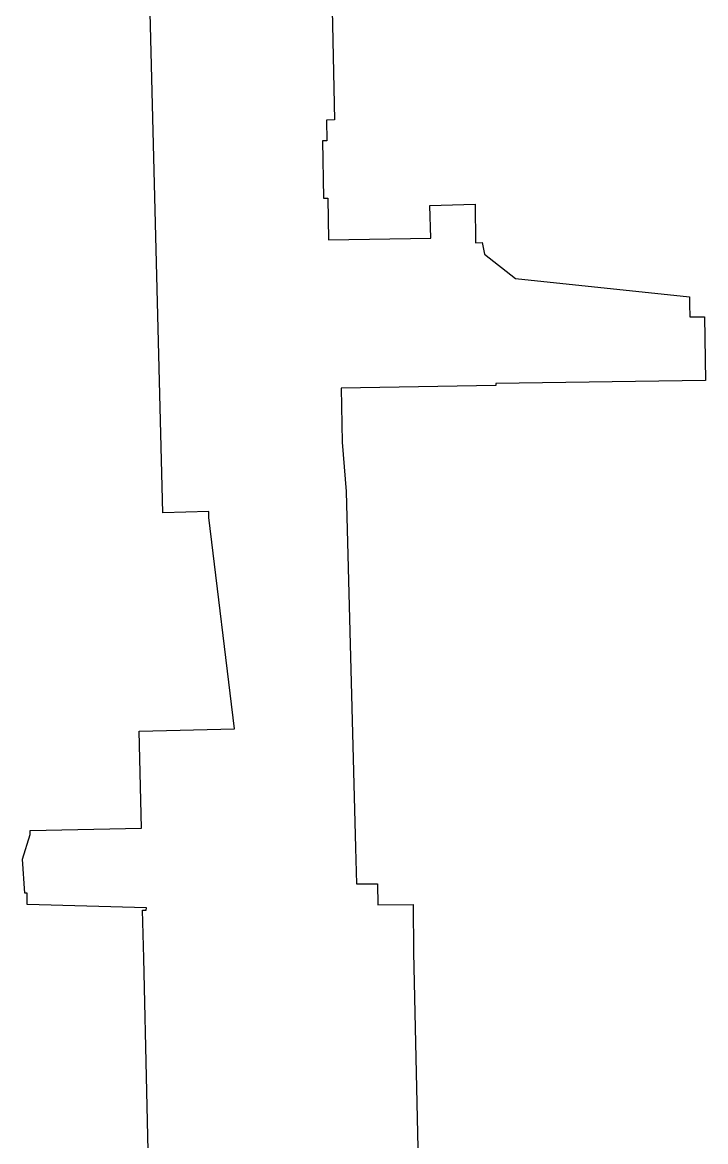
# Model space of a CAD drawing. Header units: metres. Extents: x 17721 to 17912, y 14015 to 15901.
# Drawn here: x 17795.6 to 17908.4, y 14199.6 to 14384.3 of the extents above; entities that cross this region are included whole.
import ezdxf

# ---------------------------------------------------------------- set-up
doc = ezdxf.new("R2010")
doc.units = ezdxf.units.M
doc.layers.add('GC_SITE_BOUNDARY', color=7, linetype='Continuous')
doc.layers.add('GC_TEST_GREEN_ZONE', color=3, linetype='Continuous')

msp = doc.modelspace()

# ---------------------------------------------------------------- linework, layer by layer
at = {"layer": 'GC_SITE_BOUNDARY'}
for points in [[(17846.59, 14393.29), (17846.79, 14383.9), (17847.12, 14368.21), (17845.8, 14368.18), (17845.87, 14364.75), (17845.14, 14364.74), (17845.33, 14355.29), (17846.03, 14355.31), (17846.17, 14348.43), (17863.05, 14348.69), (17862.88, 14354.08), (17870.38, 14354.29), (17870.44, 14347.92), (17871.5, 14347.98), (17871.93, 14346.04), (17877.01, 14342.01), (17905.75, 14338.99), (17905.77, 14337.81), (17905.81, 14335.7), (17908.24, 14335.74), (17908.41, 14325.19), (17873.77, 14324.73), (17873.78, 14324.4), (17848.26, 14323.97), (17848.41, 14315.01), (17849.05, 14306.91), (17850.63, 14248.13), (17850.77, 14242.15), (17854.25, 14242.19), (17854.28, 14238.72), (17860.12, 14238.78), (17860.21, 14230.82), (17861.31, 14181.18)], [(17816.67, 14185.91), (17815.65, 14229.89), (17815.47, 14237.84), (17816.07, 14237.82), (17816.08, 14238.22), (17796.43, 14238.77), (17796.42, 14240.61), (17796.02, 14240.61), (17795.61, 14246.22), (17796.9, 14250.29), (17796.89, 14250.96), (17815.3, 14251.36), (17814.91, 14267.36), (17830.61, 14267.74), (17826.42, 14302.59), (17826.42, 14303.59), (17818.8, 14303.37), (17816.56, 14392.48)]]:
    msp.add_lwpolyline(points, dxfattribs=at)
at = {"layer": 'GC_TEST_GREEN_ZONE'}
for points in [[(17846.59, 14393.29), (17846.79, 14383.9), (17847.12, 14368.21), (17845.8, 14368.18), (17845.87, 14364.75), (17845.14, 14364.74), (17845.33, 14355.29), (17846.03, 14355.31), (17846.17, 14348.43), (17863.05, 14348.69), (17862.88, 14354.08), (17870.38, 14354.29), (17870.44, 14347.92), (17871.5, 14347.98), (17871.93, 14346.04), (17877.01, 14342.01), (17905.75, 14338.99), (17905.77, 14337.81), (17905.81, 14335.7), (17908.24, 14335.74), (17908.41, 14325.19), (17873.77, 14324.73), (17873.78, 14324.4), (17848.26, 14323.97), (17848.41, 14315.01), (17849.05, 14306.91), (17850.63, 14248.13), (17850.77, 14242.15), (17854.25, 14242.19), (17854.28, 14238.72), (17860.12, 14238.78), (17860.21, 14230.82), (17861.31, 14181.18)], [(17816.67, 14185.91), (17815.65, 14229.89), (17815.47, 14237.84), (17816.07, 14237.82), (17816.08, 14238.22), (17796.43, 14238.77), (17796.42, 14240.61), (17796.02, 14240.61), (17795.61, 14246.22), (17796.9, 14250.29), (17796.89, 14250.96), (17815.3, 14251.36), (17814.91, 14267.36), (17830.61, 14267.74), (17826.42, 14302.59), (17826.42, 14303.59), (17818.8, 14303.37), (17816.56, 14392.48)]]:
    msp.add_lwpolyline(points, dxfattribs=at)

doc.saveas('drawing.dxf')
